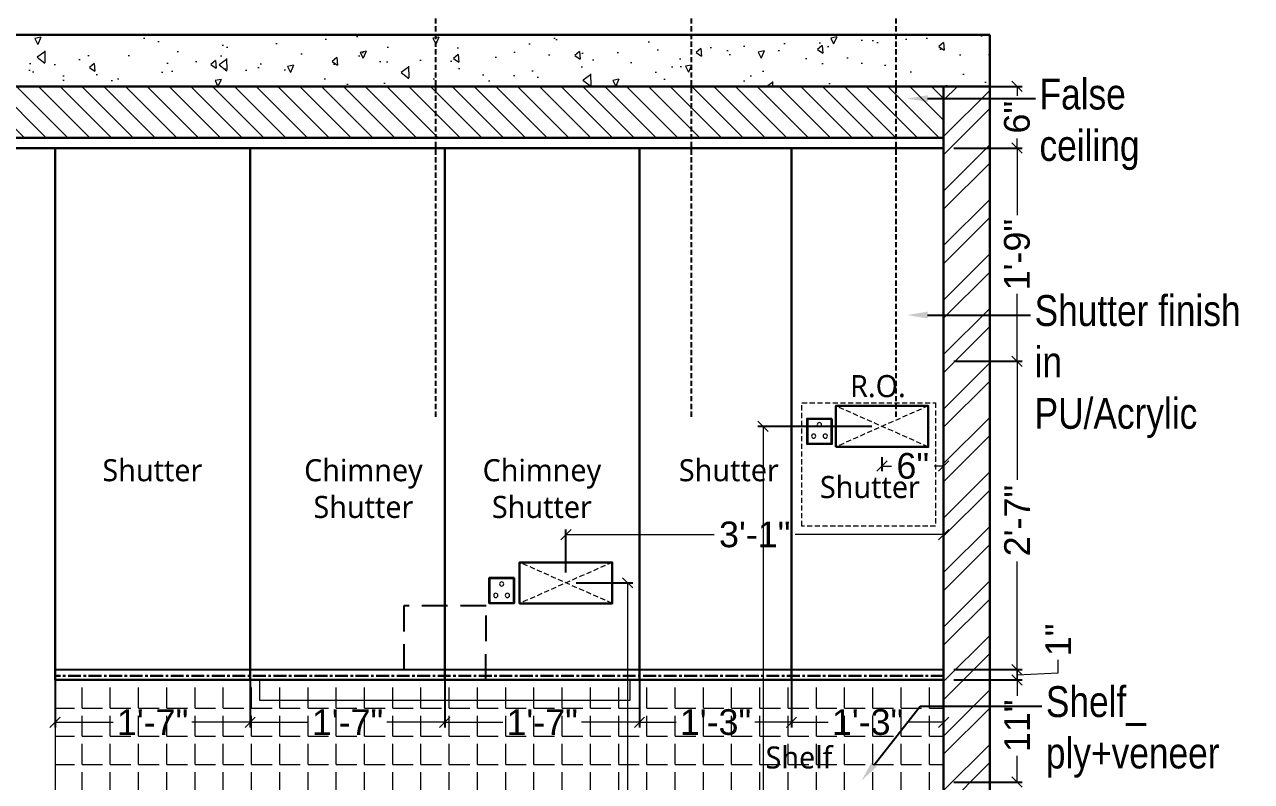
# Model space of a CAD drawing. Header units: millimetres. Extents: x 56222 to 3066687, y -650199 to -121287.
# Drawn here: x 133218.2 to 133337.7, y -184628.8 to -184555.2 of the extents above; entities that cross this region are included whole.
import ezdxf
from ezdxf import colors
from ezdxf.entities.mleader import LeaderData, LeaderLine
from ezdxf.math import Vec2, Vec3

# ---------------------------------------------------------------- set-up
doc = ezdxf.new("R2010")
doc.units = ezdxf.units.MM
doc.header["$MEASUREMENT"] = 0
doc.header["$PDMODE"] = 35
for name, pattern in [('00 . GROUND FLOOR$0$DASHED', [0.75, 0.5, -0.25]), ('CENTER', [2, 1.25, -0.25, 0.25, -0.25]), ('DASHED', [0.75, 0.5, -0.25]), ('DASHED2', [0.375, 0.25, -0.125])]:
    doc.linetypes.add(name, pattern=pattern)
doc.layers.get('Defpoints').update_dxf_attribs({"color": 220})
doc.layers.add('AR HATCH-7', color=7, linetype='Continuous')
for name, color, linetype, lineweight in [('dim05', 1, 'Continuous', 13), ('el', 7, 'Continuous', 20), ('ELEC-wires', 1, 'DASHED2', 13), ('FURNITURE', 32, 'Continuous', 9), ('FURNITURE-1', 252, 'Continuous', 13), ('GROUND FLOOR  ( HATCH )', 251, 'Continuous', 9), ('hatch-rcc', 251, 'Continuous', 9), ('SECTION ( SLAB PLine )', 104, 'Continuous', 30), ('Text', 7, 'Continuous', 15), ('wall', 7, 'Continuous', 30), ('XX~SLAB ( BEAM )~ ( DIM )', 7, 'Continuous', 9)]:
    doc.layers.add(name, color=color, linetype=linetype, lineweight=lineweight)
doc.styles.add('Arial', font='arial.ttf')
doc.styles.get("Standard").update_dxf_attribs({"font": 'arial.ttf', "height": 6})
doc.styles.add('style4', font='ARIALN.TTF')
doc.dimstyles.new('ISO-25', dxfattribs={"dimtxt": 2.5, "dimasz": 1, "dimexe": 0.5, "dimexo": 1, "dimtad": 0, "dimdec": 1, "dimlunit": 4, "dimtxsty": 'Standard', "dimblk": 'OBLIQUE', "dimcen": 2.5, "dimclrd": 1, "dimclre": 1, "dimclrt": 5, "dimadec": 0, "dimazin": 0, "dimtfac": 1, "dimtdec": 1, "dimtmove": 0, "dimatfit": 3, "dimfxl": 1, "dimlwd": -1, "dimarcsym": 0})

# ---------------------------------------------------------------- blocks, each defined once
blk = doc.blocks.new('_Oblique')
at = {"layer": 'wall', "color": 0, "lineweight": -2}
blk.add_line((-0.5, -0.5), (0.5, 0.5), dxfattribs=at)
blk = doc.blocks.new('*D189')
at = {"layer": 'Defpoints', "color": 0, "lineweight": 30, "transparency": 16777216}
for p in [(133307.69, -184617.95), (133314.84, -184617.95), (133307.69, -184628.89)]:
    blk.add_point(p, dxfattribs=at)
at = {"layer": 'dim05', "color": 1, "linetype": 'Continuous', "lineweight": -2, "transparency": 16777216}
for p, q in [((133308.69, -184617.95), (133315.34, -184617.95)), ((133308.69, -184628.89), (133315.34, -184628.89))]:
    blk.add_line(p, q, dxfattribs=at)
at = {"layer": 'dim05', "color": 1, "linetype": 'Continuous', "transparency": 16777216}
for p, q in [((133314.84, -184617.95), (133314.84, -184620.5)), ((133314.84, -184628.89), (133314.84, -184626.33))]:
    blk.add_line(p, q, dxfattribs=at)
at = {"layer": 'dim05', "color": 1, "transparency": 16777216}
for p, rotation in [((133314.84, -184617.95), 90), ((133314.84, -184628.89), 270)]:
    blk.add_blockref('_Oblique', p, dxfattribs=dict(at, rotation=rotation))
at = {"layer": 'dim05', "color": 5, "lineweight": 25, "transparency": 16777216, "insert": (133314.84, -184623.42), "char_height": 2.5, "attachment_point": 5, "rotation": 90, "style": 'Arial'}
blk.add_mtext('11"', dxfattribs=at)
blk = doc.blocks.new('*D190')
at = {"layer": 'Defpoints', "color": 0, "lineweight": 30, "transparency": 16777216}
for p in [(133307.69, -184587.95), (133314.84, -184587.95), (133307.69, -184618.95)]:
    blk.add_point(p, dxfattribs=at)
at = {"layer": 'dim05', "color": 1, "linetype": 'Continuous', "lineweight": -2, "transparency": 16777216}
for p, q in [((133308.69, -184587.95), (133315.34, -184587.95)), ((133308.69, -184618.95), (133315.34, -184618.95))]:
    blk.add_line(p, q, dxfattribs=at)
at = {"layer": 'dim05', "color": 1, "linetype": 'Continuous', "transparency": 16777216}
for p, q in [((133314.84, -184587.95), (133314.84, -184599.48)), ((133314.84, -184618.95), (133314.84, -184607.42))]:
    blk.add_line(p, q, dxfattribs=at)
at = {"layer": 'dim05', "color": 1, "transparency": 16777216}
for p, rotation in [((133314.84, -184587.95), 90), ((133314.84, -184618.95), 270)]:
    blk.add_blockref('_Oblique', p, dxfattribs=dict(at, rotation=rotation))
at = {"layer": 'dim05', "color": 5, "lineweight": 25, "transparency": 16777216, "insert": (133314.84, -184603.45), "char_height": 2.5, "attachment_point": 5, "rotation": 90, "style": 'Arial'}
blk.add_mtext('2\'-7"', dxfattribs=at)
blk = doc.blocks.new('*D191')
at = {"layer": 'Defpoints', "color": 0, "lineweight": 30, "transparency": 16777216}
for p in [(133307.69, -184567.2), (133314.84, -184567.2), (133307.69, -184587.95)]:
    blk.add_point(p, dxfattribs=at)
at = {"layer": 'dim05', "color": 1, "linetype": 'Continuous', "lineweight": -2, "transparency": 16777216}
for p, q in [((133308.69, -184567.2), (133315.34, -184567.2)), ((133308.69, -184587.95), (133315.34, -184587.95))]:
    blk.add_line(p, q, dxfattribs=at)
at = {"layer": 'dim05', "color": 1, "linetype": 'Continuous', "transparency": 16777216}
for p, q in [((133314.84, -184567.2), (133314.84, -184573.74)), ((133314.84, -184587.95), (133314.84, -184581.4))]:
    blk.add_line(p, q, dxfattribs=at)
at = {"layer": 'dim05', "color": 1, "transparency": 16777216}
for p, rotation in [((133314.84, -184567.2), 90), ((133314.84, -184587.95), 270)]:
    blk.add_blockref('_Oblique', p, dxfattribs=dict(at, rotation=rotation))
at = {"layer": 'dim05', "color": 5, "lineweight": 25, "transparency": 16777216, "insert": (133314.84, -184577.57), "char_height": 2.5, "attachment_point": 5, "rotation": 90, "style": 'Arial'}
blk.add_mtext('1\'-9"', dxfattribs=at)
blk = doc.blocks.new('*D192')
at = {"layer": 'Defpoints', "color": 0, "lineweight": 30, "transparency": 16777216}
for p in [(133307.69, -184561.2), (133314.84, -184561.2), (133307.69, -184567.2)]:
    blk.add_point(p, dxfattribs=at)
at = {"layer": 'dim05', "color": 1, "linetype": 'Continuous', "lineweight": -2, "transparency": 16777216}
for p, q in [((133308.69, -184561.2), (133315.34, -184561.2)), ((133308.69, -184567.2), (133315.34, -184567.2))]:
    blk.add_line(p, q, dxfattribs=at)
at = {"layer": 'dim05', "color": 1, "linetype": 'Continuous', "transparency": 16777216}
for p, q in [((133314.84, -184561.2), (133314.84, -184562.13)), ((133314.84, -184567.2), (133314.84, -184566.27))]:
    blk.add_line(p, q, dxfattribs=at)
at = {"layer": 'dim05', "color": 1, "transparency": 16777216}
for p, rotation in [((133314.84, -184561.2), 90), ((133314.84, -184567.2), 270)]:
    blk.add_blockref('_Oblique', p, dxfattribs=dict(at, rotation=rotation))
at = {"layer": 'dim05', "color": 5, "lineweight": 25, "transparency": 16777216, "insert": (133314.84, -184564.2), "char_height": 2.5, "attachment_point": 5, "rotation": 90, "style": 'Arial'}
blk.add_mtext('6"', dxfattribs=at)
blk = doc.blocks.new('*D193')
at = {"layer": 'Defpoints', "color": 0, "lineweight": 30, "transparency": 16777216}
for p in [(133221.17, -184617.62), (133240.17, -184617.62), (133240.17, -184623.07)]:
    blk.add_point(p, dxfattribs=at)
at = {"layer": 'dim05', "color": 1, "linetype": 'Continuous', "lineweight": -2, "transparency": 16777216}
for p, q in [((133221.17, -184618.62), (133221.17, -184623.57)), ((133240.17, -184618.62), (133240.17, -184623.57))]:
    blk.add_line(p, q, dxfattribs=at)
at = {"layer": 'dim05', "color": 1, "linetype": 'Continuous', "transparency": 16777216}
for p, q in [((133221.17, -184623.07), (133226.84, -184623.07)), ((133240.17, -184623.07), (133234.5, -184623.07))]:
    blk.add_line(p, q, dxfattribs=at)
at = {"layer": 'dim05', "color": 1, "transparency": 16777216, "rotation": 180}
blk.add_blockref('_Oblique', (133221.17, -184623.07), dxfattribs=at)
at = {"layer": 'dim05', "color": 1, "transparency": 16777216}
blk.add_blockref('_Oblique', (133240.17, -184623.07), dxfattribs=at)
at = {"layer": 'dim05', "color": 5, "lineweight": 25, "transparency": 16777216, "insert": (133230.67, -184623.07), "char_height": 2.5, "attachment_point": 5, "style": 'Arial'}
blk.add_mtext('1\'-7"', dxfattribs=at)
blk = doc.blocks.new('*D194')
at = {"layer": 'Defpoints', "color": 0, "lineweight": 30, "transparency": 16777216}
for p in [(133240.17, -184617.62), (133259.12, -184617.62), (133259.12, -184623.07)]:
    blk.add_point(p, dxfattribs=at)
at = {"layer": 'dim05', "color": 1, "linetype": 'Continuous', "lineweight": -2, "transparency": 16777216}
for p, q in [((133240.17, -184618.62), (133240.17, -184623.57)), ((133259.12, -184618.62), (133259.12, -184623.57))]:
    blk.add_line(p, q, dxfattribs=at)
at = {"layer": 'dim05', "color": 1, "linetype": 'Continuous', "transparency": 16777216}
for p, q in [((133240.17, -184623.07), (133245.82, -184623.07)), ((133259.12, -184623.07), (133253.48, -184623.07))]:
    blk.add_line(p, q, dxfattribs=at)
at = {"layer": 'dim05', "color": 1, "transparency": 16777216, "rotation": 180}
blk.add_blockref('_Oblique', (133240.17, -184623.07), dxfattribs=at)
at = {"layer": 'dim05', "color": 1, "transparency": 16777216}
blk.add_blockref('_Oblique', (133259.12, -184623.07), dxfattribs=at)
at = {"layer": 'dim05', "color": 5, "lineweight": 25, "transparency": 16777216, "insert": (133249.65, -184623.07), "char_height": 2.5, "attachment_point": 5, "style": 'Arial'}
blk.add_mtext('1\'-7"', dxfattribs=at)
blk = doc.blocks.new('*D195')
at = {"layer": 'Defpoints', "color": 0, "lineweight": 30, "transparency": 16777216}
for p in [(133259.12, -184617.62), (133278.08, -184617.62), (133259.12, -184623.07)]:
    blk.add_point(p, dxfattribs=at)
at = {"layer": 'dim05', "color": 1, "linetype": 'Continuous', "lineweight": -2, "transparency": 16777216}
for p, q in [((133259.12, -184618.62), (133259.12, -184623.57)), ((133278.08, -184618.62), (133278.08, -184623.57))]:
    blk.add_line(p, q, dxfattribs=at)
at = {"layer": 'dim05', "color": 1, "linetype": 'Continuous', "transparency": 16777216}
for p, q in [((133259.12, -184623.07), (133264.77, -184623.07)), ((133278.08, -184623.07), (133272.43, -184623.07))]:
    blk.add_line(p, q, dxfattribs=at)
at = {"layer": 'dim05', "color": 1, "transparency": 16777216, "rotation": 180}
blk.add_blockref('_Oblique', (133259.12, -184623.07), dxfattribs=at)
at = {"layer": 'dim05', "color": 1, "transparency": 16777216}
blk.add_blockref('_Oblique', (133278.08, -184623.07), dxfattribs=at)
at = {"layer": 'dim05', "color": 5, "lineweight": 25, "transparency": 16777216, "insert": (133268.6, -184623.07), "char_height": 2.5, "attachment_point": 5, "style": 'Arial'}
blk.add_mtext('1\'-7"', dxfattribs=at)
blk = doc.blocks.new('*D196')
at = {"layer": 'Defpoints', "color": 0, "lineweight": 30, "transparency": 16777216}
for p in [(133278.08, -184617.62), (133292.88, -184617.62), (133292.88, -184623.07)]:
    blk.add_point(p, dxfattribs=at)
at = {"layer": 'dim05', "color": 1, "linetype": 'Continuous', "lineweight": -2, "transparency": 16777216}
for p, q in [((133278.08, -184618.62), (133278.08, -184623.57)), ((133292.88, -184618.62), (133292.88, -184623.57))]:
    blk.add_line(p, q, dxfattribs=at)
at = {"layer": 'dim05', "color": 1, "linetype": 'Continuous', "transparency": 16777216}
for p, q in [((133278.08, -184623.07), (133281.65, -184623.07)), ((133292.88, -184623.07), (133289.31, -184623.07))]:
    blk.add_line(p, q, dxfattribs=at)
at = {"layer": 'dim05', "color": 1, "transparency": 16777216, "rotation": 180}
blk.add_blockref('_Oblique', (133278.08, -184623.07), dxfattribs=at)
at = {"layer": 'dim05', "color": 1, "transparency": 16777216}
blk.add_blockref('_Oblique', (133292.88, -184623.07), dxfattribs=at)
at = {"layer": 'dim05', "color": 5, "lineweight": 25, "transparency": 16777216, "insert": (133285.48, -184623.07), "char_height": 2.5, "attachment_point": 5, "style": 'Arial'}
blk.add_mtext('1\'-3"', dxfattribs=at)
blk = doc.blocks.new('*D197')
at = {"layer": 'Defpoints', "color": 0, "lineweight": 30, "transparency": 16777216}
for p in [(133292.88, -184617.62), (133307.69, -184617.62), (133307.69, -184623.07)]:
    blk.add_point(p, dxfattribs=at)
at = {"layer": 'dim05', "color": 1, "linetype": 'Continuous', "lineweight": -2, "transparency": 16777216}
for p, q in [((133292.88, -184618.62), (133292.88, -184623.57)), ((133307.69, -184618.62), (133307.69, -184623.57))]:
    blk.add_line(p, q, dxfattribs=at)
at = {"layer": 'dim05', "color": 1, "linetype": 'Continuous', "transparency": 16777216}
for p, q in [((133292.88, -184623.07), (133296.46, -184623.07)), ((133307.69, -184623.07), (133304.12, -184623.07))]:
    blk.add_line(p, q, dxfattribs=at)
at = {"layer": 'dim05', "color": 1, "transparency": 16777216, "rotation": 180}
blk.add_blockref('_Oblique', (133292.88, -184623.07), dxfattribs=at)
at = {"layer": 'dim05', "color": 1, "transparency": 16777216}
blk.add_blockref('_Oblique', (133307.69, -184623.07), dxfattribs=at)
at = {"layer": 'dim05', "color": 5, "lineweight": 25, "transparency": 16777216, "insert": (133300.29, -184623.07), "char_height": 2.5, "attachment_point": 5, "style": 'Arial'}
blk.add_mtext('1\'-3"', dxfattribs=at)
blk = doc.blocks.new('6616')
at = {"color": 242, "linetype": 'DASHED', "true_color": 0xcd2027}
for p, q in [((386784.79, -36915.77), (386775.78, -36911.78)), ((386784.79, -36911.78), (386775.78, -36915.77))]:
    blk.add_line(p, q, dxfattribs=at)
at = {"layer": 'ELEC-wires', "color": 5, "linetype": 'ByBlock', "lineweight": 30, "ltscale": 4}
blk.add_lwpolyline([(386775.78, -36911.78), (386784.79, -36911.78), (386784.79, -36915.77), (386775.78, -36915.77)], close=True, dxfattribs=at)
blk = doc.blocks.new('*D216')
at = {"layer": 'Defpoints', "color": 0, "lineweight": 30, "transparency": 16777216}
for p in [(133270.92, -184609.51), (133268.05, -184688.44), (133276.92, -184688.44)]:
    blk.add_point(p, dxfattribs=at)
at = {"layer": 'dim05', "color": 1, "linetype": 'Continuous', "lineweight": -2, "transparency": 16777216}
for p, q in [((133271.92, -184609.51), (133277.42, -184609.51)), ((133269.05, -184688.44), (133277.42, -184688.44))]:
    blk.add_line(p, q, dxfattribs=at)
at = {"layer": 'dim05', "color": 1, "linetype": 'Continuous', "transparency": 16777216}
for p, q in [((133276.92, -184609.51), (133276.92, -184642.86)), ((133276.92, -184688.44), (133276.92, -184650.77))]:
    blk.add_line(p, q, dxfattribs=at)
at = {"layer": 'dim05', "color": 1, "transparency": 16777216}
for p, rotation in [((133276.92, -184609.51), 90), ((133276.92, -184688.44), 270)]:
    blk.add_blockref('_Oblique', p, dxfattribs=dict(at, rotation=rotation))
at = {"layer": 'dim05', "color": 5, "lineweight": 25, "transparency": 16777216, "insert": (133276.92, -184646.81), "char_height": 2.5, "attachment_point": 5, "rotation": 90, "style": 'Arial'}
blk.add_mtext('6\'-7"', dxfattribs=at)
blk = doc.blocks.new('*D217')
at = {"layer": 'Defpoints', "color": 0, "lineweight": 30, "transparency": 16777216}
for p in [(133307.69, -184604.81), (133307.69, -184605.97), (133270.92, -184609.51)]:
    blk.add_point(p, dxfattribs=at)
at = {"layer": 'dim05', "color": 1, "linetype": 'Continuous', "lineweight": -2, "transparency": 16777216}
for p, q in [((133270.92, -184608.51), (133270.92, -184604.31)), ((133307.69, -184604.97), (133307.69, -184604.31))]:
    blk.add_line(p, q, dxfattribs=at)
at = {"layer": 'dim05', "color": 1, "linetype": 'Continuous', "transparency": 16777216}
for p, q in [((133270.92, -184604.81), (133285.36, -184604.81)), ((133307.69, -184604.81), (133293.25, -184604.81))]:
    blk.add_line(p, q, dxfattribs=at)
at = {"layer": 'dim05', "color": 1, "transparency": 16777216, "rotation": 180}
blk.add_blockref('_Oblique', (133270.92, -184604.81), dxfattribs=at)
at = {"layer": 'dim05', "color": 1, "transparency": 16777216}
blk.add_blockref('_Oblique', (133307.69, -184604.81), dxfattribs=at)
at = {"layer": 'dim05', "color": 5, "lineweight": 25, "transparency": 16777216, "insert": (133289.3, -184604.81), "char_height": 2.5, "attachment_point": 5, "style": 'Arial'}
blk.add_mtext('3\'-1"', dxfattribs=at)
blk = doc.blocks.new('erfer')
at = {"layer": 'hatch-rcc', "lineweight": 30}
blk.add_lwpolyline([(1905.9, -1304.21), (1908.38, -1304.21), (1908.38, -1306.73), (1905.9, -1306.73)], close=True, dxfattribs=at)
at = {"layer": 'hatch-rcc'}
blk.add_lwpolyline([(1905.96, -1304.28), (1908.31, -1304.28), (1908.31, -1306.66), (1905.96, -1306.66)], close=True, dxfattribs=at)
for centre in [(1907.14, -1304.81), (1906.56, -1305.95), (1907.72, -1305.95)]:
    blk.add_circle(centre, 0.211, dxfattribs=at)
blk = doc.blocks.new('*D224')
at = {"layer": 'Defpoints', "color": 0, "lineweight": 30, "transparency": 16777216}
for p in [(133301.69, -184596.28), (133307.69, -184596.16), (133307.69, -184598.14)]:
    blk.add_point(p, dxfattribs=at)
at = {"layer": 'dim05', "color": 1, "linetype": 'Continuous', "lineweight": -2, "transparency": 16777216}
for p, q in [((133301.69, -184597.28), (133301.69, -184598.64)), ((133307.69, -184597.16), (133307.69, -184598.64))]:
    blk.add_line(p, q, dxfattribs=at)
at = {"layer": 'dim05', "color": 1, "linetype": 'Continuous', "transparency": 16777216}
for p, q in [((133301.69, -184598.14), (133302.62, -184598.14)), ((133307.69, -184598.14), (133306.76, -184598.14))]:
    blk.add_line(p, q, dxfattribs=at)
at = {"layer": 'dim05', "color": 1, "transparency": 16777216, "rotation": 180}
blk.add_blockref('_Oblique', (133301.69, -184598.14), dxfattribs=at)
at = {"layer": 'dim05', "color": 1, "transparency": 16777216}
blk.add_blockref('_Oblique', (133307.69, -184598.14), dxfattribs=at)
at = {"layer": 'dim05', "color": 5, "lineweight": 25, "transparency": 16777216, "insert": (133304.69, -184598.14), "char_height": 2.5, "attachment_point": 5, "style": 'Arial'}
blk.add_mtext('6"', dxfattribs=at)
blk = doc.blocks.new('*D225')
at = {"layer": 'Defpoints', "color": 0, "lineweight": 30, "transparency": 16777216}
for p in [(133301.69, -184594.28), (133290.11, -184685.2), (133301.69, -184685.2)]:
    blk.add_point(p, dxfattribs=at)
at = {"layer": 'dim05', "color": 1, "linetype": 'Continuous', "lineweight": -2, "transparency": 16777216}
for p, q in [((133300.69, -184594.28), (133289.61, -184594.28)), ((133300.69, -184685.2), (133289.61, -184685.2))]:
    blk.add_line(p, q, dxfattribs=at)
at = {"layer": 'dim05', "color": 1, "linetype": 'Continuous', "transparency": 16777216}
for p, q in [((133290.11, -184594.28), (133290.11, -184635.8)), ((133290.11, -184685.2), (133290.11, -184643.68))]:
    blk.add_line(p, q, dxfattribs=at)
at = {"layer": 'dim05', "color": 1, "transparency": 16777216}
for p, rotation in [((133290.11, -184594.28), 90), ((133290.11, -184685.2), 270)]:
    blk.add_blockref('_Oblique', p, dxfattribs=dict(at, rotation=rotation))
at = {"layer": 'dim05', "color": 5, "lineweight": 25, "transparency": 16777216, "insert": (133290.11, -184639.74), "char_height": 2.5, "attachment_point": 5, "rotation": 90, "style": 'Arial'}
blk.add_mtext('7\'-7"', dxfattribs=at)
blk = doc.blocks.new('*D555')
at = {"layer": 'Defpoints', "color": 0, "lineweight": 30, "transparency": 16777216}
for p in [(133307.69, -184617.95), (133314.84, -184617.95), (133307.69, -184618.95)]:
    blk.add_point(p, dxfattribs=at)
at = {"layer": 'dim05', "color": 1, "linetype": 'Continuous', "transparency": 16777216}
for p, q in [((133314.84, -184617.95), (133314.84, -184616.95)), ((133318.85, -184618.25), (133318.85, -184617)), ((133314.84, -184618.95), (133314.84, -184617.95)), ((133314.84, -184618.95), (133314.84, -184617.95)), ((133314.84, -184618.45), (133318.85, -184618.25)), ((133314.84, -184618.95), (133314.84, -184619.95))]:
    blk.add_line(p, q, dxfattribs=at)
at = {"layer": 'dim05', "color": 1, "linetype": 'Continuous', "lineweight": -2, "transparency": 16777216}
for p, q in [((133308.69, -184617.95), (133315.34, -184617.95)), ((133308.69, -184618.95), (133315.34, -184618.95))]:
    blk.add_line(p, q, dxfattribs=at)
at = {"layer": 'dim05', "color": 1, "transparency": 16777216}
for p, rotation in [((133314.84, -184617.95), 270), ((133314.84, -184618.95), 90)]:
    blk.add_blockref('_Oblique', p, dxfattribs=dict(at, rotation=rotation))
at = {"layer": 'dim05', "color": 5, "lineweight": 25, "transparency": 16777216, "insert": (133318.85, -184615.06), "char_height": 2.5, "attachment_point": 5, "rotation": 90, "style": 'Arial'}
blk.add_mtext('1"', dxfattribs=at)

msp = doc.modelspace()

# ---------------------------------------------------------------- hatches: boundary and pattern name
at = {"layer": 'AR HATCH-7', "linetype": 'CENTER', "lineweight": 15, "true_color": 0x939598}
h = msp.add_hatch(dxfattribs=at)
h.set_pattern_fill('AR-CONC', color=252, angle=225)
h.set_pattern_definition([(275, (-1338.809, 976.7233), (-5.51551999, -4.62807079), [0.75, -8.25]), (220, (-1338.809, 976.723), (6.29992167, -4.3376815), [0.6, -6.6]), (325.4514445, (-1339.269, 976.338), (0.78440164, -8.96575221), [0.63740192, -7.01142112]), (271.1842, (-1337.395, 975.309), (-8.71693388, -6.37613776), [1.125, -12.375]), (321.6356355, (-1338.121, 974.778), (0.2790007, -13.4971167), [0.9561034, -10.5171376]), (216.184164, (-1337.395, 975.309), (0.2790007, -13.4971167), [0.9, -9.9]), (246, (-1338.4555, 974.9556), (-7.06771572, -1.37382476), [0.75, -8.25]), (191, (-1338.4555, 974.9556), (3.40708593, -6.84808435), [0.6, -6.6]), (296.4514447, (-1339.0445, 974.841), (-3.66062975, -8.22190906), [0.6374019, -7.01142112]), (262.5, (-1338.809, 976.7233), (2.267931853, -2.439898176), [0, -6.52, 0, -6.7, 0, -6.625]), (232.5, (-1338.809, 976.7233), (0.92872942, -4.6490945), [0, -3.82, 0, -6.37, 0, -2.525]), (192.5, (-1337.2322, 978.3002), (-3.934181673, -3.615207618), [0, -2.5, 0, -7.8, 0, -10.35]), (182.5, (-1336.525, 979.0073), (-3.41589983, -4.83159807), [0, -3.25, 0, -5.18, 0, -7.35])])
h.paths.add_polyline_path([(133312.191, -184556.197), (133183.191, -184556.197), (133183.191, -184573.197), (133187.691, -184573.197), (133187.691, -184561.197), (133312.191, -184561.197)])
h = msp.add_hatch(dxfattribs=at)
h.set_pattern_fill('ANSI32', color=252, scale=10)
h.set_pattern_definition([(45, (-1214.309, 976.7233), (-2.65165043, 2.65165043), []), (45, (-1212.5413, 976.7233), (-2.65165043, 2.65165043), [])])
h.paths.add_polyline_path([(133312.191, -184561.197), (133307.691, -184561.197), (133307.691, -184685.197), (133312.191, -184685.197)])
at = {"layer": 'FURNITURE', "linetype": 'CENTER', "lineweight": 15, "true_color": 0xc7c8ca, "transparency": 33554687}
h = msp.add_hatch(dxfattribs=at)
h.set_pattern_fill('ANGLE', color=9, scale=10)
h.set_pattern_definition([(0, (-453.7005, -69.1905), (0, 2.75), [2, -0.75]), (90, (-453.7005, -69.1905), (-2.75, 2e-16), [2, -0.75])])
h.paths.add_polyline_path([(133307.691, -184618.947), (133221.168, -184618.947), (133221.168, -184651.947), (133307.691, -184651.947)])
at = {"layer": 'GROUND FLOOR  ( HATCH )', "linetype": 'CENTER', "lineweight": 15}
h = msp.add_hatch(dxfattribs=at)
h.set_pattern_fill('ANSI31', color=6, scale=12, angle=90, style=0)
h.set_pattern_definition([(135, (-1338.809, 976.7233), (-1.060660172, -1.060660172), [])])
h.paths.add_polyline_path([(133307.691, -184561.197), (133187.691, -184561.197), (133187.691, -184566.197), (133307.691, -184566.197)])

# ---------------------------------------------------------------- linework, layer by layer
at = {"layer": 'dim05', "color": 3, "linetype": 'CENTER', "lineweight": 30}
msp.add_line((133307.691, -184618.548), (133221.168, -184618.548), dxfattribs=at)
at = {"layer": 'FURNITURE', "lineweight": 30}
for p, q in [((133240.168, -184567.197), (133240.168, -184618.947)), ((133259.123, -184618.947), (133259.123, -184567.197)), ((133278.078, -184567.197), (133278.078, -184618.947)), ((133292.885, -184567.197), (133292.885, -184618.947))]:
    msp.add_line(p, q, dxfattribs=at)
at = {"layer": 'FURNITURE', "lineweight": -3}
msp.add_line((133221.168, -184617.947), (133307.691, -184617.947), dxfattribs=at)
at = {"layer": 'FURNITURE', "color": 9, "lineweight": 5, "true_color": 0xc7c8ca}
msp.add_line((133221.168, -184618.947), (133221.168, -184651.947), dxfattribs=at)
at = {"layer": 'FURNITURE', "lineweight": 30}
msp.add_lwpolyline([(133221.168, -184567.197), (133307.691, -184567.197), (133307.691, -184618.947), (133221.168, -184618.947)], close=True, dxfattribs=at)
at = {"layer": 'FURNITURE', "linetype": 'DASHED'}
msp.add_lwpolyline([(133293.898, -184591.98), (133306.898, -184591.98), (133306.898, -184603.98), (133293.898, -184603.98)], close=True, dxfattribs=at)
at = {"layer": 'FURNITURE', "color": 18, "linetype": 'DASHED2', "lineweight": 25, "ltscale": 10, "true_color": 0x000000}
msp.add_lwpolyline([(133255.123, -184618.947), (133263.123, -184618.947), (133263.143, -184611.736), (133255.143, -184611.736)], close=True, dxfattribs=at)
at = {"layer": 'FURNITURE'}
msp.add_lwpolyline([(133241.123, -184618.947), (133277.123, -184618.947), (133277.123, -184620.962), (133241.123, -184620.962)], close=True, dxfattribs=at)
at = {"layer": 'FURNITURE-1', "color": 252, "linetype": '00 . GROUND FLOOR$0$DASHED', "lineweight": 25, "true_color": 0x939598}
for points in [[(133258.256, -184593.346), (133258.256, -184550.277), (133266.1, -184550.277)], [(133283.149, -184593.346), (133283.149, -184550.277), (133290.993, -184550.277)], [(133303.066, -184593.346), (133303.066, -184550.277), (133310.91, -184550.277)]]:
    msp.add_lwpolyline(points, dxfattribs=at)
at = {"layer": 'SECTION ( SLAB PLine )', "color": 1}
for p, q in [((133312.191, -184556.197), (133183.191, -184556.197)), ((133312.191, -184556.197), (133312.191, -184561.197)), ((133312.191, -184561.197), (133187.691, -184561.197))]:
    msp.add_line(p, q, dxfattribs=at)
at = {"layer": 'SECTION ( SLAB PLine )', "color": 6}
for p, q in [((133307.691, -184566.197), (133187.691, -184566.197)), ((133307.691, -184567.197), (133187.691, -184567.197))]:
    msp.add_line(p, q, dxfattribs=at)
at = {"layer": 'XX~SLAB ( BEAM )~ ( DIM )', "lineweight": 30}
for p, q in [((133307.691, -184685.197), (133307.691, -184561.197)), ((133312.191, -184561.197), (133312.191, -184685.197))]:
    msp.add_line(p, q, dxfattribs=at)

# ---------------------------------------------------------------- block references
at = {"layer": 'el', "color": 1, "transparency": 33554687, "xscale": -1, "rotation": 180.0000000001202}
for p in [(-253478.597, -221508.06), (-253509.372, -221523.288)]:
    msp.add_blockref('6616', p, dxfattribs=at)
at = {"layer": 'FURNITURE-1', "transparency": 33554687, "xscale": -0.9762505880272067, "yscale": 0.9762505880272067, "zscale": 0.9762505880272067}
for p in [(135157.446, -183320.3), (135126.5, -183335.799)]:
    msp.add_blockref('erfer', p, dxfattribs=at)

# ---------------------------------------------------------------- texts
at = {"layer": 'Text', "ltscale": 20, "char_height": 2.14365, "width": 39.27782, "attachment_point": 1}
for s, insert in [('{\\fMalgun Gothic|b0|i0|c0|p34;\\C1;R.O.}', (133298.588, -184589.294, 0.259)), ('{\\fMalgun Gothic|b0|i0|c0|p34;\\C1;Shutter}', (133225.784, -184597.479, 0.259)), ('\\pxqc;{\\fMalgun Gothic|b0|i0|c0|p34;\\C1;Chimney\\PShutter}', (133231.558, -184597.479, 0.259)), ('\\pxqc;{\\fMalgun Gothic|b0|i0|c0|p34;\\C1;Chimney\\PShutter}', (133248.937, -184597.479, 0.259)), ('{\\fMalgun Gothic|b0|i0|c0|p34;\\C1;Shutter}', (133281.917, -184597.479, 0.259)), ('{\\fMalgun Gothic|b0|i0|c0|p34;\\C1;Shutter}', (133295.653, -184599.116, 0.259)), ('{\\fMalgun Gothic|b0|i0|c0|p34;\\C1;Shelf}', (133290.358, -184625.43, 0.259))]:
    msp.add_mtext(s, dxfattribs=dict(at, insert=insert))

# ---------------------------------------------------------------- dimensions: what is measured, and where the dimension line sits
at = {"layer": 'dim05', "color": 27, "lineweight": 25, "true_color": 0x7d5120}
for base, p1, p2, angle, picture, middle in [((133314.841, -184561.197), (133307.691, -184567.197), (133307.691, -184561.197), 90, '*D192', (133314.841, -184564.197)), ((133314.8412, -184567.1965), (133307.6907, -184587.9468), (133307.6907, -184567.1965), 90, '*D191', (133314.8412, -184577.5717)), ((133314.841, -184587.947), (133307.691, -184618.947), (133307.691, -184587.947), 90, '*D190', (133314.841, -184603.447)), ((133290.107, -184685.197), (133301.691, -184594.283), (133301.691, -184685.197), 90, '*D225', (133290.107, -184639.74)), ((133259.123, -184623.074), (133278.078, -184617.62), (133259.123, -184617.62), 180, '*D195', (133268.601, -184623.074)), ((133314.841, -184617.947), (133307.691, -184628.892), (133307.691, -184617.947), 90, '*D189', (133314.841, -184623.419))]:
    dim = msp.add_linear_dim(base=base, p1=p1, p2=p2, angle=angle, dimstyle='ISO-25', override={"dimtxsty": 'Arial'}, dxfattribs=at)
    dim.commit()
    dim.dimension.update_dxf_attribs({"geometry": picture, "text_midpoint": middle})
for base, p1, p2, picture, middle in [((133307.691, -184598.137), (133301.691, -184596.276), (133307.691, -184596.162), '*D224', (133304.691, -184598.137)), ((133307.691, -184604.814), (133270.916, -184609.51), (133307.691, -184605.97), '*D217', (133289.303, -184604.814)), ((133240.168, -184623.074), (133221.168, -184617.62), (133240.168, -184617.62), '*D193', (133230.668, -184623.074)), ((133259.123, -184623.074), (133240.168, -184617.62), (133259.123, -184617.62), '*D194', (133249.645, -184623.074)), ((133292.885, -184623.074), (133278.078, -184617.62), (133292.885, -184617.62), '*D196', (133285.481, -184623.074)), ((133307.691, -184623.074), (133292.885, -184617.62), (133307.691, -184617.62), '*D197', (133300.288, -184623.074))]:
    dim = msp.add_linear_dim(base=base, p1=p1, p2=p2, dimstyle='ISO-25', override={"dimtxsty": 'Arial'}, dxfattribs=at)
    dim.commit()
    dim.dimension.update_dxf_attribs({"geometry": picture, "text_midpoint": middle})
for base, p1, p2, override, picture, middle in [((133276.921, -184688.441), (133270.916, -184609.51), (133268.054, -184688.441), {"dimtxsty": 'Arial'}, '*D216', (133276.921, -184646.812)), ((133314.841, -184617.947), (133307.691, -184618.947), (133307.691, -184617.947), {"dimtxsty": 'Arial', "dimtmove": 1}, '*D555', (133318.853, -184616.375))]:
    dim = msp.add_linear_dim(base=base, p1=p1, p2=p2, angle=90, dimstyle='ISO-25', override=override, dxfattribs=at)
    dim.commit()
    dim.dimension.update_dxf_attribs({"geometry": picture, "text_midpoint": middle, "dimtype": 160})

# ---------------------------------------------------------------- leaders
at = {"layer": 'Text', "color": 1, "lineweight": 0, "ltscale": 20}
ml = msp.add_multileader_mtext('Standard', dxfattribs=at)
ml.set_content('False \\Pceiling', color=1, style='style4')
ml.set_leader_properties()
ml.build(insert=Vec2(0, 0))
ml.multileader.update_dxf_attribs({"dogleg_length": 2.025, "arrow_head_size": 2})
ctx = ml.context
ctx.base_point, ctx.char_height, ctx.arrow_head_size, ctx.landing_gap_size, ctx.plane_origin = Vec3(133316.628, -184562.391), 3, 2, 0.4, Vec3(133255.006, -184562.391)
notes = []
notes.append((ctx, [(0, (1, 1, 0), (133314.139, -184562.391), (1, 0), 2.489, [(0, [(133304.131, -184562.391)], 0, [])])]))
ctx.mtext.insert = Vec3(133317.028, -184560.45)
ml = msp.add_multileader_mtext('Standard', dxfattribs=at)
ml.set_content('Shutter finish \\Pin \\PPU/Acrylic ', color=1, style='style4')
ml.set_leader_properties()
ml.build(insert=Vec2(0, 0))
ml.multileader.update_dxf_attribs({"dogleg_length": 2.025, "arrow_head_size": 2})
ctx = ml.context
ctx.base_point, ctx.char_height, ctx.arrow_head_size, ctx.landing_gap_size, ctx.plane_origin = Vec3(133316.15, -184583.455), 3, 2, 0.4, Vec3(133255.006, -184583.455)
notes.append((ctx, [(0, (1, 1, 0), (133314.139, -184583.455), (1, 0), 2.011, [(0, [(133304.131, -184583.455)], 0, [])])]))
ctx.mtext.insert = Vec3(133316.55, -184581.514)
ml = msp.add_multileader_mtext('Standard', dxfattribs=at)
ml.set_content('Shelf_\\Pply+veneer', color=1, style='style4')
ml.set_leader_properties()
ml.build(insert=Vec2(0, 0))
ml.multileader.update_dxf_attribs({"dogleg_length": 2.025, "arrow_head_size": 2})
ctx = ml.context
ctx.base_point, ctx.char_height, ctx.arrow_head_size, ctx.landing_gap_size, ctx.plane_origin = Vec3(133317.248, -184621.507, 0.078), 3, 2, 0.4, Vec3(133247.19, -184626.721, 0.078)
notes.append((ctx, [(0, (1, 1, 0), (133305.403, -184621.507, 0.078), (1, 0), 11.845, [(0, [(133299.681, -184628.775, 0.078)], 0, [])])]))
ctx.mtext.insert = Vec3(133317.648, -184619.566, 0.078)
for ctx, leaders in notes:
    for number, flags, end, landing, length, lines in leaders:
        leader = LeaderData()
        leader.index, (leader.has_last_leader_line, leader.has_dogleg_vector, leader.attachment_direction) = number, flags
        leader.last_leader_point, leader.dogleg_vector, leader.dogleg_length = Vec3(end), Vec3(landing), length
        for number, points, colour, breaks in lines:
            line = LeaderLine()
            line.index, line.vertices, line.color, line.breaks = number, Vec3.list(points), colors.encode_raw_color(colour), breaks
            leader.lines.append(line)
        ctx.leaders.append(leader)

doc.saveas('drawing.dxf')
